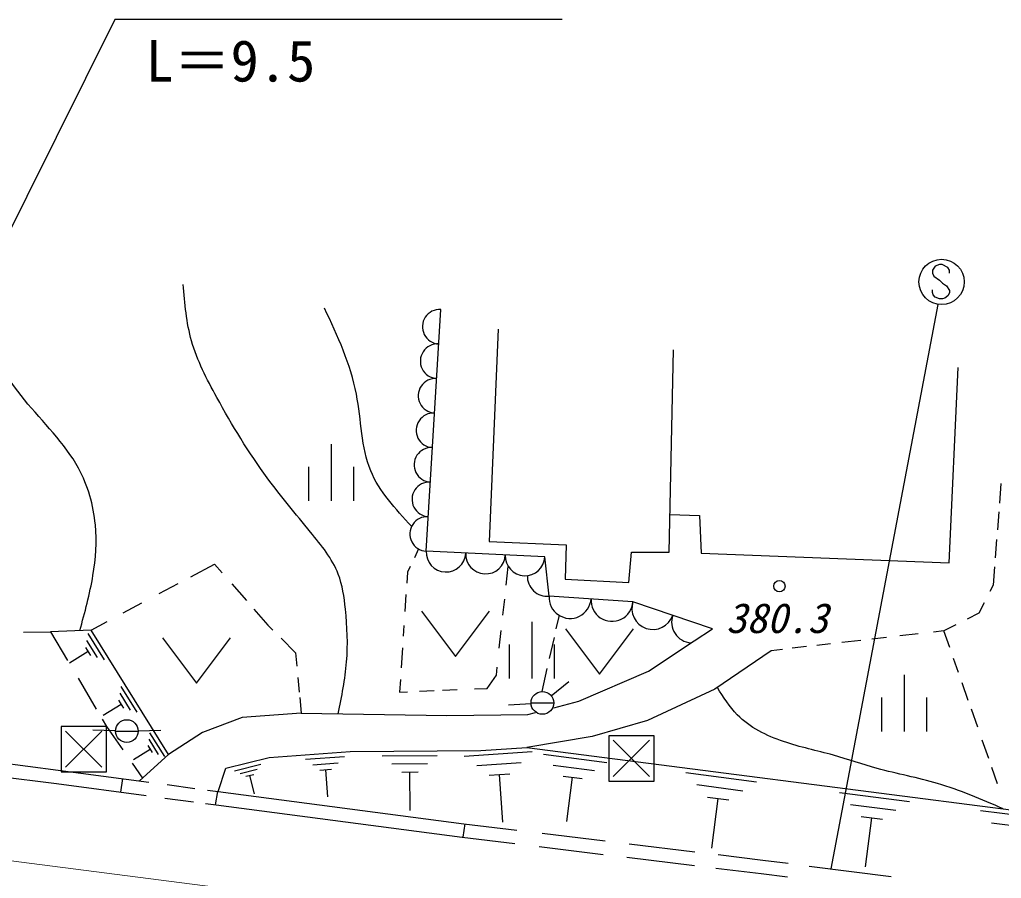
# Model space of a CAD drawing. Units: millimetres, scale not verified. Extents: x 40000 to 680000, y 20000 to 380000.
# Drawn here: x 493553 to 536869, y 266938 to 304816 of the extents above; entities that cross this region are included whole.
import ezdxf
from ezdxf.enums import TextEntityAlignment as Align

# ---------------------------------------------------------------- set-up
doc = ezdxf.new("R2010")
doc.units = ezdxf.units.MM
doc.header["$LTSCALE"] = 1000
doc.linetypes.add('CHAIN', pattern=[18.5, 12, -1.5, 3.5, -1.5])
for name, color, linetype, lineweight in [('M-BGD', 7, 'Continuous', 25), ('M-BMK', 2, 'CHAIN', 13), ('M-STR-STR3', 7, 'Continuous', 25), ('M-STR-STRC', 7, 'Continuous', 25)]:
    doc.layers.add(name, color=color, linetype=linetype, lineweight=lineweight)
doc.styles.add('ＭＳ ゴシック', font='')
doc.styles.get('ＭＳ ゴシック').set_extended_font_data('MS Gothic')

msp = doc.modelspace()

# ---------------------------------------------------------------- linework, layer by layer
at = {"layer": 'M-BGD'}
for p, q in [((511491, 281368), (512133, 292033)), ((514661, 291164), (514266, 281801)), ((522207, 281327), (522404, 290255)), ((534572, 280853), (534967, 289465)), ((507302, 286093), (507302, 283593)), ((506302, 285093), (506302, 283593)), ((508302, 283593), (508302, 285093)), ((536846, 284355), (536781, 283494)), ((522244, 282988), (523550, 282947)), ((523550, 282947), (523629, 281288)), ((536752, 283101), (536692, 282312)), ((514266, 281801), (517664, 281643)), ((517664, 281643), (517624, 280142)), ((536660, 281891), (536599, 281080)), ((511156, 281468), (510969, 281080)), ((516728, 281116), (511491, 281368)), ((520429, 279984), (520548, 281327)), ((520548, 281327), (522207, 281327)), ((523629, 281288), (534572, 280853)), ((501106, 280241), (502156, 280803)), ((502156, 280803), (502493, 280416)), ((510782, 280692), (510662, 280444)), ((515025, 279874), (515115, 280694)), ((516916, 279392), (516728, 281116)), ((510662, 280444), (510631, 279962)), ((536569, 280673), (536508, 279865)), ((499711, 279496), (500545, 279941)), ((502914, 279934), (503557, 279196)), ((517624, 280142), (520429, 279984)), ((536508, 279865), (536367, 279593)), ((510598, 279457), (510549, 278711)), ((520614, 279142), (516916, 279392)), ((498114, 278643), (498942, 279085)), ((514879, 278552), (514956, 279249)), ((524124, 277951), (520614, 279142)), ((536108, 279091), (535876, 278641)), ((503890, 278814), (504506, 278108)), ((511280, 278719), (512780, 276719)), ((512780, 276719), (514280, 278719)), ((517353, 278542), (517217, 277940)), ((535876, 278641), (535361, 278377)), ((496703, 277888), (497409, 278265)), ((504506, 278108), (504726, 277888)), ((516155, 278255), (516155, 275755)), ((534866, 278123), (534335, 277851)), ((493726, 277790), (494915, 277813)), ((496703, 277888), (494915, 277813)), ((494915, 277813), (495661, 276554)), ((496560, 277742), (497280, 276582)), ((500119, 272404), (496703, 277888)), ((510508, 278087), (510476, 277614)), ((514718, 277089), (514804, 277866)), ((517641, 277940), (519141, 275940)), ((519141, 275940), (520641, 277940)), ((523309, 277418), (524124, 277951)), ((533198, 277721), (532388, 277629)), ((534335, 277851), (533869, 277798)), ((534589, 277126), (534335, 277851)), ((496510, 277432), (496980, 276682)), ((499856, 277550), (501356, 275550)), ((501356, 275550), (502856, 277550)), ((505086, 277528), (505729, 276885)), ((515155, 277255), (515155, 275755)), ((517132, 277564), (516922, 276640)), ((517155, 275755), (517155, 277255)), ((521304, 276071), (523309, 277418)), ((529332, 277280), (528733, 277212)), ((530675, 277433), (529827, 277337)), ((531799, 277562), (531149, 277487)), ((495760, 276442), (496570, 276952)), ((496460, 277122), (496680, 276772)), ((505729, 276885), (505784, 276292)), ((510443, 277105), (510385, 276220)), ((526710, 276981), (524222, 275283)), ((527214, 277039), (526710, 276981)), ((528264, 277159), (527642, 277088)), ((534977, 276021), (534762, 276633)), ((514588, 275905), (514626, 276250)), ((516820, 276191), (516590, 275175)), ((518232, 274754), (521304, 276071)), ((496130, 275763), (496935, 274405)), ((505831, 275795), (505891, 275156)), ((510352, 275713), (510315, 275157)), ((514187, 275317), (514588, 275905)), ((517010, 274992), (517780, 275622)), ((532576, 275918), (532576, 273418)), ((535410, 274790), (535139, 275562)), ((497970, 275102), (498430, 274362)), ((498020, 275402), (498720, 274272)), ((510315, 275157), (510663, 275171)), ((511199, 275193), (511839, 275220)), ((512208, 275235), (512853, 275262)), ((513625, 275294), (514187, 275317)), ((524222, 275283), (521259, 273900)), ((497920, 274792), (498140, 274452)), ((505915, 274908), (505979, 274222)), ((516120, 274642), (515120, 274582)), ((516117, 274676), (517117, 274676)), ((517117, 274460), (518232, 274754)), ((531576, 274918), (531576, 273418)), ((533576, 273418), (533576, 274918)), ((497240, 274132), (498030, 274622)), ((505979, 274222), (503378, 274034)), ((505979, 274222), (512404, 274128)), ((515976, 274159), (516315, 274248)), ((535824, 273611), (535548, 274397)), ((497195, 273966), (497391, 273636)), ((503378, 274034), (501623, 273376)), ((512404, 274128), (515976, 274159)), ((521259, 273900), (518809, 273189)), ((495391, 273636), (495391, 271636)), ((497391, 273636), (495391, 273636)), ((495581, 273436), (497181, 271836)), ((497181, 273436), (495581, 271836)), ((497780, 273442), (496780, 273472)), ((497391, 271636), (497391, 273636)), ((497391, 273636), (498108, 272601)), ((497781, 273435), (498781, 273435)), ((498780, 273442), (499780, 273472)), ((499290, 273352), (499940, 272312)), ((501623, 273376), (500119, 272404)), ((483239, 273235), (495260, 271716)), ((499250, 273072), (499670, 272402)), ((518809, 273189), (515925, 272715)), ((519547, 273226), (519547, 271226)), ((521547, 273226), (519547, 273226)), ((519737, 273026), (521337, 271426)), ((521337, 273026), (519737, 271426)), ((521547, 271226), (521547, 273226)), ((536310, 272227), (536029, 273027)), ((483045, 272655), (495183, 271121)), ((498580, 272182), (499310, 272642)), ((499210, 272792), (499400, 272482)), ((504562, 272275), (508144, 272527)), ((508144, 272527), (513908, 272573)), ((513160, 272322), (516170, 272532)), ((513908, 272573), (515925, 272715)), ((515925, 272715), (539550, 269673)), ((498846, 271234), (500119, 272404)), ((502657, 271793), (504562, 272275)), ((506170, 272192), (507880, 272312)), ((506490, 271952), (507600, 272032)), ((509550, 272342), (511970, 272362)), ((513720, 271912), (515680, 272042)), ((516660, 272412), (519460, 272052)), ((495260, 271716), (499247, 271180)), ((495391, 271636), (497391, 271636)), ((498515, 272014), (498974, 271352)), ((502306, 270769), (502657, 271793)), ((503040, 271682), (504200, 271972)), ((503290, 271562), (504040, 271752)), ((506800, 271712), (507320, 271752)), ((507150, 270532), (507060, 271732)), ((509980, 271982), (511550, 272002)), ((510410, 271622), (511130, 271632)), ((510780, 269932), (510770, 271632)), ((517100, 271932), (518920, 271702)), ((522940, 271612), (526070, 271202)), ((536702, 271110), (536452, 271822)), ((498092, 271336), (497998, 270743)), ((503530, 271442), (503880, 271522)), ((503910, 270672), (503710, 271482)), ((514270, 271492), (515180, 271552)), ((514870, 269412), (514730, 271522)), ((517530, 271452), (518370, 271342)), ((517700, 269442), (517950, 271402)), ((519547, 271226), (521547, 271226)), ((495183, 271121), (499132, 270591)), ((500063, 271071), (501286, 270906)), ((501847, 270831), (502306, 270769)), ((502202, 270178), (502301, 270770)), ((502306, 270769), (513152, 269350)), ((523430, 271072), (525460, 270802)), ((529730, 270732), (532820, 270332)), ((499955, 270480), (501221, 270310)), ((523910, 270522), (524850, 270402)), ((524100, 268272), (524380, 270462)), ((501753, 270238), (502227, 270175)), ((502227, 270175), (513077, 268754)), ((530210, 270202), (532220, 269942)), ((535950, 269932), (539100, 269532)), ((530690, 269662), (531620, 269552)), ((530880, 267442), (531160, 269612)), ((513116, 268750), (513214, 269342)), ((513152, 269350), (515496, 269064)), ((536440, 269392), (538490, 269132)), ((513077, 268754), (515401, 268471)), ((516604, 268929), (519387, 268590)), ((516469, 268341), (519293, 267997)), ((520449, 268461), (523337, 268109)), ((520337, 267870), (523332, 267505)), ((524375, 267983), (526347, 267743)), ((526347, 267743), (527457, 267601)), ((524274, 267391), (526272, 267147)), ((528387, 267482), (532014, 267018)), ((526272, 267147), (527438, 266998))]:
    msp.add_line(p, q, dxfattribs=at)
for centre, radius in [((527074, 279826), 250), ((516617, 274676), 500), ((498281, 273435), 500)]:
    msp.add_circle(centre, radius, dxfattribs=at)
for centre, radius, start, end in [((512087, 291271), 763, 86.5564, 266.5564), ((511995, 289748), 763, 86.5564, 266.5564), ((511904, 288224), 763, 86.5564, 266.5564), ((511812, 286701), 763, 86.5564, 266.5564), ((511720, 285177), 763, 86.5564, 266.5564), ((511629, 283653), 763, 86.5564, 266.5564), ((511537, 282130), 763, 86.5564, 266.5564), ((512364, 281326), 874, 177.2442, 357.2442), ((514110, 281242), 874, 177.2442, 357.2442), ((515855, 281158), 874, 177.2442, 357.2442), ((516822, 280254), 867, 177.6347, 276.2258), ((517841, 279330), 927, 176.1215, 356.1215), ((519690, 279204), 927, 176.1215, 356.1215), ((521492, 278844), 927, 161.2587, 341.2587), ((523246, 278249), 927, 161.2587, 265.3083)]:
    msp.add_arc(centre, radius, start, end, dxfattribs=at)
for points, knots in [([(496208, 277867), (496430, 278673), (496653, 279479), (496789, 280303), (496911, 281037), (496965, 281786), (496895, 282531), (496814, 283400), (496565, 284263), (496153, 285024), (495542, 286151), (494574, 287053), (493766, 288047), (492949, 289053), (492297, 290152), (491592, 291282), (491209, 291895), (490811, 292516), (490690, 293192), (490596, 293718), (490669, 294277), (490743, 294836)], [0, 0, 0, 0, 1, 1, 1, 2, 2, 2, 3, 3, 3, 4, 4, 4, 5, 5, 5, 6, 6, 6, 7, 7, 7, 7]), ([(507607, 274198), (507763, 274958), (507919, 275718), (507980, 276485), (508043, 277257), (508009, 278036), (507927, 278818), (507872, 279345), (507795, 279873), (507609, 280356), (507346, 281040), (506867, 281633), (506389, 282213), (505732, 283011), (505080, 283784), (504480, 284599), (503657, 285719), (502933, 286918), (502252, 288153), (501809, 288957), (501384, 289776), (501138, 290646), (500912, 291448), (500840, 292293), (500767, 293139)], [0, 0, 0, 0, 1, 1, 1, 2, 2, 2, 3, 3, 3, 4, 4, 4, 5, 5, 5, 6, 6, 6, 7, 7, 7, 8, 8, 8, 8]), ([(510851, 282464), (510136, 283233), (509421, 284002), (509046, 284914), (508623, 285943), (508632, 287155), (508413, 288290), (508155, 289628), (507581, 290858), (507007, 292088)], [0, 0, 0, 0, 1, 1, 1, 2, 2, 2, 3, 3, 3, 3]), ([(536947, 270008), (535995, 270419), (535044, 270830), (534055, 271121), (533178, 271379), (532272, 271542), (531388, 271788), (530739, 271968), (530102, 272191), (529457, 272371), (528729, 272574), (527989, 272720), (527262, 272969), (526507, 273226), (525764, 273593), (525219, 274149), (524873, 274503), (524606, 274933), (524339, 275363)], [0, 0, 0, 0, 1, 1, 1, 2, 2, 2, 3, 3, 3, 4, 4, 4, 5, 5, 5, 6, 6, 6, 6])]:
    msp.add_open_spline(points, degree=3, knots=knots, dxfattribs=at)
at = {"layer": 'M-BMK'}
msp.add_line((473762, 270198), (536269, 262179), dxfattribs=at)
at = {"layer": 'M-STR-STR3'}
for p, q in [((497753, 304816), (482056, 273325)), ((517496, 304816), (497753, 304816))]:
    msp.add_line(p, q, dxfattribs=at)
at = {"layer": 'M-STR-STRC'}
for p, q in [((533948, 293945), (533824, 293760)), ((533824, 293760), (533827, 293629)), ((534140, 294010), (533948, 293945)), ((534262, 294008), (534140, 294010)), ((534512, 293889), (534262, 294008)), ((534575, 293758), (534512, 293889)), ((534575, 293629), (534575, 293758)), ((533827, 293629), (533890, 293500)), ((533890, 293500), (534146, 293318)), ((534146, 293318), (534275, 293186)), ((533827, 292781), (533824, 292902)), ((534275, 293186), (534454, 293070)), ((534454, 293070), (534580, 292870)), ((534580, 292870), (534575, 292760)), ((533867, 292678), (533827, 292781)), ((533951, 292567), (533867, 292678)), ((534138, 292507), (533951, 292567)), ((534272, 292507), (534138, 292507)), ((534372, 292536), (534272, 292507)), ((534514, 292628), (534372, 292536)), ((534575, 292760), (534514, 292628)), ((529363, 267357), (534086, 292258))]:
    msp.add_line(p, q, dxfattribs=at)
msp.add_circle((534232, 293248), 1000, dxfattribs=at)

# ---------------------------------------------------------------- texts
at = {"layer": 'M-BGD', "style": 'ＭＳ ゴシック', "oblique": 15}
msp.add_text('380.3', height=1320, dxfattribs=at).set_placement((524726, 278419), align=Align.MIDDLE_LEFT)
at = {"layer": 'M-STR-STR3', "style": 'ＭＳ ゴシック'}
msp.add_text('L＝9.5', height=1833, dxfattribs=at).set_placement((499111, 303001), align=Align.MIDDLE_LEFT)

doc.saveas('drawing.dxf')
